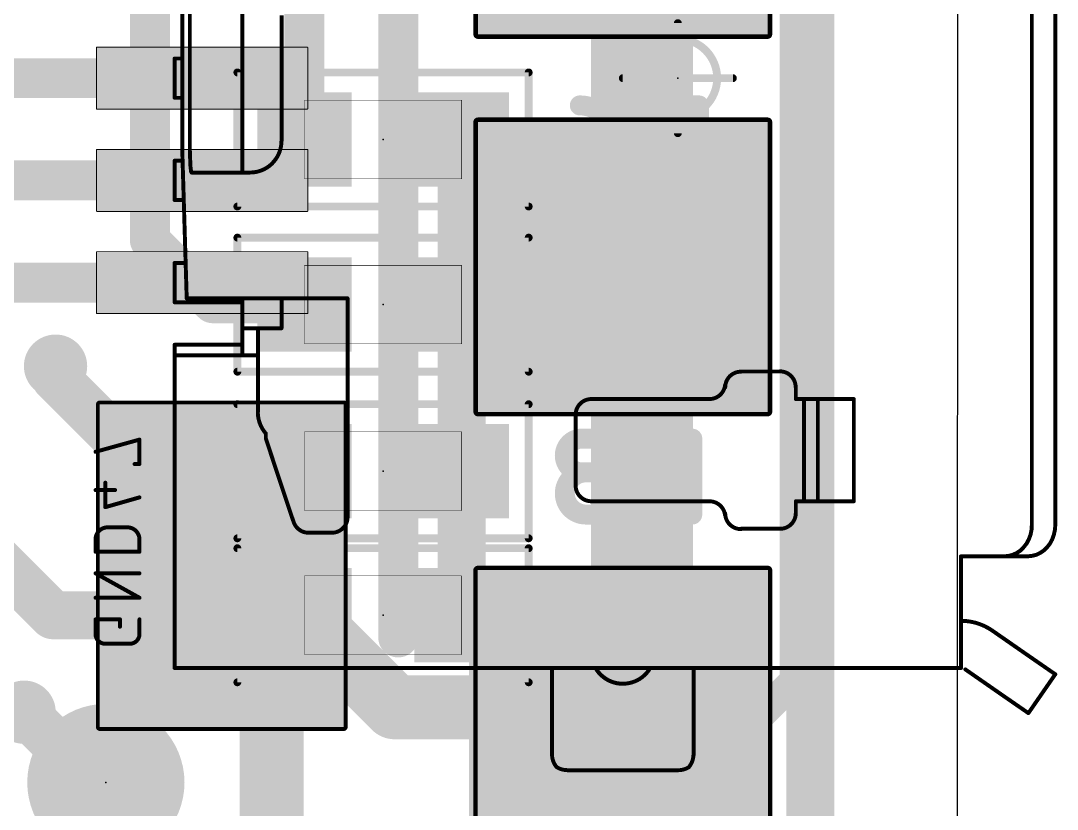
# Model space of a CAD drawing. Extents: x 23.6 to 57.9, y 14.1 to 54.9.
# Drawn here: x 51.28 to 57.87, y 26.38 to 31.4 of the extents above; entities that cross this region are included whole.
import ezdxf

# ---------------------------------------------------------------- set-up
doc = ezdxf.new("R2010")
doc.units = 0
for name, color, linetype in [('1', 12, 'CONTINUOUS'), ('15', 30, 'CONTINUOUS'), ('16', 132, 'CONTINUOUS'), ('18', 110, 'CONTINUOUS'), ('2', 41, 'CONTINUOUS'), ('20', 31, 'CONTINUOUS'), ('22', 253, 'CONTINUOUS'), ('23', 53, 'CONTINUOUS'), ('24', 53, 'CONTINUOUS'), ('26', 253, 'CONTINUOUS'), ('39', 12, 'CONTINUOUS'), ('40', 132, 'CONTINUOUS'), ('41', 12, 'CONTINUOUS'), ('51', 253, 'CONTINUOUS'), ('52', 253, 'CONTINUOUS')]:
    doc.layers.add(name, color=color, linetype=linetype)

# ---------------------------------------------------------------- blocks, each defined once
blk = doc.blocks.new('RECT')
blk.add_solid([(-0.5, -0.5), (0.5, -0.5), (-0.5, 0.5), (0.5, 0.5)])
blk = doc.blocks.new('PIE')
at = {"const_width": 0.5}
blk.add_lwpolyline([(0, -0.25, 1), (0, 0.25, 1), (0, -0.25)], format="xyb", dxfattribs=at)
blk = doc.blocks.new('RECT64000X216000R3')
at = {"const_width": 0.006}
blk.add_lwpolyline([(0.197, -0.669), (0.197, 0.669, 0.4142), (0.194, 0.672), (-0.194, 0.672, 0.4142), (-0.197, 0.669), (-0.197, -0.669, 0.4142), (-0.194, -0.672), (0.194, -0.672, 0.4142)], format="xyb", close=True, dxfattribs=at)
blk.add_solid([(-0.1955, -0.6705), (0.1955, -0.6705), (-0.1955, 0.6705), (0.1955, 0.6705)])
blk = doc.blocks.new('RECT304000X304000R3')
at = {"const_width": 0.0285}
blk.add_lwpolyline([(0.9358, -0.9215), (0.9358, 0.9215, 0.4142), (0.9215, 0.9358), (-0.9215, 0.9358, 0.4142), (-0.9358, 0.9215), (-0.9358, -0.9215, 0.4142), (-0.9215, -0.9358), (0.9215, -0.9358, 0.4142)], format="xyb", close=True, dxfattribs=at)
blk.add_solid([(-0.9286, -0.9286), (0.9286, -0.9286), (-0.9286, 0.9286), (0.9286, 0.9286)])
blk = doc.blocks.new('RECT288000X304000R3')
at = {"const_width": 0.027}
blk.add_lwpolyline([(0.8865, -0.923), (0.8865, 0.923, 0.4142), (0.873, 0.9365), (-0.873, 0.9365, 0.4142), (-0.8865, 0.923), (-0.8865, -0.923, 0.4142), (-0.873, -0.9365), (0.873, -0.9365, 0.4142)], format="xyb", close=True, dxfattribs=at)
blk.add_solid([(-0.8798, -0.9298), (0.8798, -0.9298), (-0.8798, 0.9298), (0.8798, 0.9298)])
blk = doc.blocks.new('RECT336000X256000R3')
at = {"const_width": 0.024}
blk.add_lwpolyline([(1.038, -0.776), (1.038, 0.776, 0.4142), (1.026, 0.788), (-1.026, 0.788, 0.4142), (-1.038, 0.776), (-1.038, -0.776, 0.4142), (-1.026, -0.788), (1.026, -0.788, 0.4142)], format="xyb", close=True, dxfattribs=at)
blk.add_solid([(-1.032, -0.782), (1.032, -0.782), (-1.032, 0.782), (1.032, 0.782)])
blk = doc.blocks.new('ROUNDV')
at = {"const_width": 0.5}
blk.add_lwpolyline([(0, -0.25, 1), (0, 0.25, 1), (0, -0.25)], format="xyb", dxfattribs=at)

msp = doc.modelspace()

# ---------------------------------------------------------------- linework, layer by layer
at = {"layer": '1'}
for points, const_width in [([(55.107, 32.231), (55.107, 29.831)], 0.4064), ([(50.9078, 31.031), (52.432, 31.031)], 0.254), ([(52.432, 30.381), (51.019, 30.381)], 0.254), ([(55.107, 29.831), (55.107, 27.031)], 0.4064), ([(52.432, 29.731), (49.899, 29.731)], 0.254), ([(52.756, 27.931), (52.557, 27.931)], 0.4064), ([(53.656, 27.031), (52.756, 27.931)], 0.3048), ([(53.656, 27.031), (52.874, 27.813)], 0.4064), ([(52.874, 25.34), (52.874, 27.813)], 0.4064), ([(55.107, 27.031), (53.656, 27.031)], 0.4064)]:
    msp.add_lwpolyline(points, dxfattribs=dict(at, const_width=const_width))
for points, const_width in [([(52.432, 30.9675, 1), (52.432, 31.0945)], 0.127), ([(52.432, 30.3175, 1), (52.432, 30.4445)], 0.127), ([(55.2086, 29.831, 1), (55.0054, 29.831)], 0.2032), ([(55.0054, 29.831, 1), (55.2086, 29.831)], 0.2032), ([(52.432, 29.6675, 1), (52.432, 29.7945)], 0.127), ([(52.557, 28.0326, 1), (52.557, 27.8294)], 0.2032), ([(52.8099, 27.9849, 1), (52.7021, 27.8771)], 0.1524), ([(52.756, 27.8294, 1), (52.756, 28.0326)], 0.2032), ([(52.9458, 27.8849, 1), (52.8022, 27.7412)], 0.2032), ([(52.9756, 27.813, 1), (52.7724, 27.813)], 0.2032), ([(53.656, 27.1326, 1), (53.656, 26.9294)], 0.2032), ([(55.107, 26.9294, 1), (55.107, 27.1326)], 0.2032), ([(53.5842, 26.9592, 1), (53.7279, 27.1028)], 0.2032), ([(53.6021, 26.9771, 1), (53.7099, 27.0849)], 0.1524), ([(55.0054, 27.031, 1), (55.2086, 27.031)], 0.2032)]:
    msp.add_lwpolyline(points, format="xyb", dxfattribs=dict(at, const_width=const_width))
at = {"layer": '15', "const_width": 0.3048}
msp.add_lwpolyline([(56.3, 26.1), (56.3, 40.8)], dxfattribs=at)
at = {"layer": '16'}
for points, const_width in [([(56.276, 43.324), (56.276, 25.3)], 0.254), ([(55.426, 37.1432), (55.426, 25.8748)], 0.254), ([(52.1, 30), (52.1, 31.8)], 0.254), ([(53.0823, 31.6823), (53.0823, 30.6412)], 0.254), ([(54.0823, 29.5911), (54.0823, 30.6412)], 0.3048), ([(52.5, 29.6), (52.1, 30)], 0.254), ([(53.0734, 29.6), (52.5, 29.6)], 0.254), ([(53.0823, 29.5911), (53.0734, 29.6)], 0.254), ([(54.0823, 28.5318), (54.0823, 29.5911)], 0.3048), ([(51.5, 29.2), (51.5, 29.1253)], 0.3048), ([(52.0934, 28.5318), (51.5, 29.1253)], 0.3048), ([(53.0823, 28.5318), (52.0934, 28.5318)], 0.3048), ([(54.0823, 27.6162), (54.0823, 28.5318)], 0.3048), ([(51.4838, 27.6162), (51, 28.1)], 0.3048), ([(53.0823, 27.6162), (51.4838, 27.6162)], 0.3048), ([(54.0823, 27.6162), (54.2823, 27.4162)], 0.3048), ([(54.2823, 27.4162), (54.2823, 25.6823)], 0.3048), ([(51.747, 26.553), (51.3, 27)], 0.3048), ([(51.82, 26.553), (51.747, 26.553)], 0.3048)]:
    msp.add_lwpolyline(points, dxfattribs=dict(at, const_width=const_width))
for points, const_width in [([(54.1585, 30.6412, 1), (54.0061, 30.6412)], 0.1524), ([(53.0188, 30.6412, 1), (53.1458, 30.6412)], 0.127), ([(52.1449, 30.0449, 1), (52.0551, 29.9551)], 0.127), ([(52.0365, 30, 1), (52.1635, 30)], 0.127), ([(52.5, 29.6635, 1), (52.5, 29.5365)], 0.127), ([(53.1183, 29.6449, 1), (53.0285, 29.5551)], 0.127), ([(53.0734, 29.5365, 1), (53.0734, 29.6635)], 0.127), ([(54.1585, 29.5911, 1), (54.0061, 29.5911)], 0.1524), ([(52.4551, 29.5551, 1), (52.5449, 29.6449)], 0.127), ([(53.0374, 29.5462, 1), (53.1272, 29.636)], 0.127), ([(54.0061, 29.5911, 1), (54.1585, 29.5911)], 0.1524), ([(51.5762, 29.2, 1), (51.4238, 29.2)], 0.1524), ([(51.5539, 29.1791, 1), (51.4461, 29.0714)], 0.1524), ([(51.4238, 29.1253, 1), (51.5762, 29.1253)], 0.1524), ([(52.0934, 28.608, 1), (52.0934, 28.4556)], 0.1524), ([(53.0823, 28.4556, 1), (53.0823, 28.608)], 0.1524), ([(54.1585, 28.5318, 1), (54.0061, 28.5318)], 0.1524), ([(52.0395, 28.478, 1), (52.1473, 28.5857)], 0.1524), ([(54.0061, 28.5318, 1), (54.1585, 28.5318)], 0.1524), ([(51.4838, 27.6924, 1), (51.4838, 27.54)], 0.1524), ([(53.0823, 27.54, 1), (53.0823, 27.6924)], 0.1524), ([(54.1362, 27.6701, 1), (54.0284, 27.5623)], 0.1524), ([(51.4299, 27.5623, 1), (51.5377, 27.6701)], 0.1524), ([(54.0061, 27.6162, 1), (54.1585, 27.6162)], 0.1524), ([(54.3585, 27.4162, 1), (54.2061, 27.4162)], 0.1524), ([(54.2284, 27.3623, 1), (54.3362, 27.4701)], 0.1524), ([(51.3539, 27.0539, 1), (51.2461, 26.9461)], 0.1524), ([(51.747, 26.6292, 1), (51.747, 26.4768)], 0.1524), ([(51.82, 26.4768, 1), (51.82, 26.6292)], 0.1524), ([(51.6931, 26.4991, 1), (51.8009, 26.6069)], 0.1524)]:
    msp.add_lwpolyline(points, format="xyb", dxfattribs=dict(at, const_width=const_width))
at = {"layer": '2', "const_width": 0.19}
for points in [[(56.2, 27.2), (56.2, 41)], [(53, 24), (56.2, 27.2)]]:
    msp.add_lwpolyline(points, dxfattribs=at)
at = {"layer": '2', "const_width": 0.095}
for points in [[(56.2336, 27.1664, 1), (56.1664, 27.2336)], [(56.1525, 27.2, 1), (56.2475, 27.2)]]:
    msp.add_lwpolyline(points, format="xyb", dxfattribs=at)
at = {"layer": '20'}
msp.add_line((57.2357, 16.2369), (57.237, 51.855), dxfattribs=at)
at = {"layer": '22', "const_width": 0.0254}
for points in [[(52.0337, 28.7331), (51.7543, 28.6555)], [(52.0337, 28.5779), (52.0337, 28.7331)], [(52.0027, 28.5779), (52.0337, 28.5779)], [(51.8785, 28.4122), (51.7543, 28.4122)], [(51.8164, 28.3036), (51.8164, 28.4588)], [(52.0337, 28.3657), (51.8164, 28.3036)], [(51.9561, 28.1753), (51.8319, 28.1753)], [(51.7543, 28.0977), (51.7543, 28.0201)], [(52.0337, 28.0201), (52.0337, 28.0977)], [(51.7543, 28.0201), (52.0337, 28.0201)], [(52.0337, 27.7275), (51.7543, 27.8827)], [(51.7543, 27.8827), (52.0337, 27.8827)], [(51.7543, 27.7275), (52.0337, 27.7275)], [(51.9095, 27.5901), (51.7543, 27.5901)], [(51.7543, 27.5901), (51.7543, 27.497)], [(51.9095, 27.5435), (51.9095, 27.5901)], [(52.0337, 27.497), (52.0337, 27.5901)], [(51.8164, 27.4349), (51.9716, 27.4349)]]:
    msp.add_lwpolyline(points, dxfattribs=at)
at = {"layer": '22'}
for points, const_width in [([(52.0401, 28.7331, 1), (52.0274, 28.7331)], 0.0127), ([(52.0354, 28.727, 1), (52.032, 28.7392)], 0.0127), ([(51.7526, 28.6616, 1), (51.756, 28.6494)], 0.0127), ([(52.0027, 28.5842, 1), (52.0027, 28.5715)], 0.0127), ([(52.0274, 28.5779, 1), (52.0401, 28.5779)], 0.0127), ([(52.0337, 28.5715, 1), (52.0337, 28.5842)], 0.0127), ([(51.7543, 28.4186, 1), (51.7543, 28.4059)], 0.0127), ([(51.8227, 28.4588, 1), (51.81, 28.4588)], 0.0127), ([(51.8785, 28.4059, 1), (51.8785, 28.4186)], 0.0127), ([(52.0354, 28.3596, 1), (52.032, 28.3718)], 0.0127), ([(51.8146, 28.3097, 1), (51.8181, 28.2975)], 0.0127), ([(51.81, 28.3036, 1), (51.8227, 28.3036)], 0.0127), ([(51.8319, 28.1753, 0.4142), (51.7543, 28.0977)], 0.0254), ([(51.8319, 28.1817, 1), (51.8319, 28.169)], 0.0127), ([(51.8319, 28.169, 1), (51.8319, 28.1817)], 0.0127), ([(51.9561, 28.1817, 1), (51.9561, 28.169)], 0.0127), ([(52.0337, 28.0977, 0.4142), (51.9561, 28.1753)], 0.0254), ([(51.9561, 28.169, 1), (51.9561, 28.1817)], 0.0127), ([(51.7479, 28.0977, 1), (51.7606, 28.0977)], 0.0127), ([(51.7606, 28.0977, 1), (51.748, 28.0977)], 0.0127), ([(52.0401, 28.0977, 1), (52.0274, 28.0977)], 0.0127), ([(52.0274, 28.0977, 1), (52.0401, 28.0977)], 0.0127), ([(51.7543, 28.0265, 1), (51.7543, 28.0138)], 0.0127), ([(51.748, 28.0201, 1), (51.7606, 28.0201)], 0.0127), ([(52.0274, 28.0201, 1), (52.0401, 28.0201)], 0.0127), ([(52.0337, 28.0138, 1), (52.0337, 28.0265)], 0.0127), ([(51.7574, 27.8883, 1), (51.7512, 27.8772)], 0.0127), ([(51.7543, 27.8891, 1), (51.7543, 27.8764)], 0.0127), ([(52.0337, 27.8764, 1), (52.0337, 27.8891)], 0.0127), ([(51.7543, 27.7338, 1), (51.7543, 27.7211)], 0.0127), ([(52.0306, 27.7219, 1), (52.0368, 27.733)], 0.0127), ([(52.0337, 27.7211, 1), (52.0337, 27.7338)], 0.0127), ([(51.7543, 27.5965, 1), (51.7543, 27.5838)], 0.0127), ([(51.7606, 27.5901, 1), (51.748, 27.5901)], 0.0127), ([(51.9159, 27.5901, 1), (51.9032, 27.5901)], 0.0127), ([(51.9095, 27.5838, 1), (51.9095, 27.5965)], 0.0127), ([(52.0401, 27.5901, 1), (52.0274, 27.5901)], 0.0127), ([(51.7543, 27.497, 0.4142), (51.8164, 27.4349)], 0.0254), ([(51.7606, 27.497, 1), (51.748, 27.497)], 0.0127), ([(51.748, 27.497, 1), (51.7606, 27.497)], 0.0127), ([(51.9032, 27.5435, 1), (51.9159, 27.5435)], 0.0127), ([(51.9716, 27.4349, 0.4142), (52.0337, 27.497)], 0.0254), ([(52.04, 27.497, 1), (52.0274, 27.497)], 0.0127), ([(52.0274, 27.497, 1), (52.0401, 27.497)], 0.0127), ([(51.8164, 27.4412, 1), (51.8164, 27.4285)], 0.0127), ([(51.8164, 27.4285, 1), (51.8164, 27.4412)], 0.0127), ([(51.9716, 27.4412, 1), (51.9716, 27.4285)], 0.0127), ([(51.9716, 27.4285, 1), (51.9716, 27.4412)], 0.0127)]:
    msp.add_lwpolyline(points, format="xyb", dxfattribs=dict(at, const_width=const_width))
at = {"layer": '23'}
for p in [(55.457, 31.031), (51.82, 26.553)]:
    msp.add_point(p, dxfattribs=at)
at = {"layer": '24'}
for p in [(53.5823, 30.6412), (53.5823, 29.5911), (53.5823, 28.5318), (53.5823, 27.6162)]:
    msp.add_point(p, dxfattribs=at)
at = {"layer": '26'}
for points, const_width in [([(55.0484, 30.6434, 0.4142), (54.8339, 30.8579)], 0.127), ([(54.8339, 30.8896, 1), (54.8339, 30.8261)], 0.0635), ([(55.4566, 30.8579, 1), (55.4566, 30.5898)], 0.127), ([(55.4566, 30.8896, 1), (55.4566, 30.8261)], 0.0635), ([(55.4566, 30.8261, 1), (55.4566, 30.8896)], 0.0635), ([(55.6224, 30.8579, 1), (55.5589, 30.8579)], 0.0635), ([(55.5907, 30.8261, 1), (55.5907, 30.8896)], 0.0635), ([(54.8875, 30.6434, 0.4142), (54.7803, 30.5361)], 0.127), ([(54.8875, 30.6751, 1), (54.8875, 30.6116)], 0.0635), ([(54.8875, 30.6116, 1), (54.8875, 30.6751)], 0.0635), ([(55.0801, 30.6434, 1), (55.0166, 30.6434)], 0.0635), ([(55.0166, 30.6434, 1), (55.0801, 30.6434)], 0.0635), ([(55.0484, 30.6116, 1), (55.0484, 30.6751)], 0.0635), ([(55.4582, 30.5756, 1), (55.4014, 30.604)], 0.0635), ([(55.4566, 30.6215, 1), (55.4566, 30.558)], 0.0635), ([(55.4566, 30.558, 1), (55.4566, 30.6215)], 0.0635), ([(55.5907, 30.558, 1), (55.5907, 30.6215)], 0.0635), ([(54.812, 30.5361, 1), (54.7485, 30.5361)], 0.0635), ([(54.812, 30.5093, 1), (54.7485, 30.5093)], 0.0635), ([(54.7485, 30.5361, 1), (54.812, 30.5361)], 0.0635), ([(54.7485, 30.5093, 1), (54.812, 30.5093)], 0.0635), ([(54.7803, 30.5093, 1), (55.0484, 30.5093)], 0.127), ([(55.0801, 30.5093, 1), (55.0166, 30.5093)], 0.0635), ([(55.0166, 30.5093, 1), (55.0801, 30.5093)], 0.0635), ([(55.2941, 30.3895, 1), (55.3509, 30.3611)], 0.0635), ([(55.5589, 30.3753, 1), (55.6224, 30.3753)], 0.0635), ([(54.9295, 29.8242, 1), (54.8898, 29.7746)], 0.0635), ([(54.9414, 29.7994, 1), (54.8779, 29.7994)], 0.0635), ([(55.2893, 29.8312, 1), (55.2893, 29.7677)], 0.0635), ([(55.5038, 29.6922, 0.4142), (55.3965, 29.7994)], 0.127), ([(55.3965, 29.8312, 1), (55.3965, 29.7677)], 0.0635), ([(55.3965, 29.7677, 1), (55.3965, 29.8312)], 0.0635), ([(55.0239, 29.6674, 1), (55.0635, 29.717)], 0.0635), ([(55.5355, 29.6922, 1), (55.472, 29.6922)], 0.0635), ([(55.472, 29.6922, 1), (55.5355, 29.6922)], 0.0635), ([(55.3965, 29.3168, 0.4142), (55.5038, 29.4241)], 0.127), ([(55.5355, 29.4241, 1), (55.472, 29.4241)], 0.0635), ([(55.472, 29.4241, 1), (55.5355, 29.4241)], 0.0635), ([(54.7756, 29.3486, 1), (54.7756, 29.2851)], 0.0635), ([(54.8779, 29.3168, 1), (54.9414, 29.3168)], 0.0635), ([(55.0437, 29.2851, 1), (55.0437, 29.3486)], 0.0635), ([(55.2893, 29.3486, 1), (55.2893, 29.2851)], 0.0635), ([(55.3965, 29.3486, 1), (55.3965, 29.2851)], 0.0635), ([(55.3965, 29.2851, 1), (55.3965, 29.3486)], 0.0635), ([(54.8455, 28.7392, 1), (54.8455, 28.5247)], 0.127), ([(54.8455, 28.7709, 1), (54.8455, 28.7074)], 0.0635), ([(54.8455, 28.7074, 1), (54.8455, 28.7709)], 0.0635), ([(55.0063, 28.7074, 1), (55.0063, 28.7709)], 0.0635), ([(55.4146, 28.7392, 1), (55.4146, 28.4711)], 0.127), ([(55.4146, 28.7709, 1), (55.4146, 28.7074)], 0.0635), ([(55.4146, 28.7074, 1), (55.4146, 28.7709)], 0.0635), ([(55.5804, 28.7392, 1), (55.5169, 28.7392)], 0.0635), ([(55.5486, 28.7074, 1), (55.5486, 28.7709)], 0.0635), ([(54.8723, 28.5247, 1), (54.8723, 28.2566)], 0.127), ([(54.8455, 28.5564, 1), (54.8455, 28.4929)], 0.0635), ([(54.8455, 28.4929, 1), (54.8455, 28.5564)], 0.0635), ([(54.8723, 28.4929, 1), (54.8723, 28.5564)], 0.0635), ([(54.9527, 28.4929, 1), (54.9527, 28.5564)], 0.0635), ([(55.4161, 28.4569, 1), (55.3593, 28.4853)], 0.0635), ([(55.4146, 28.5028, 1), (55.4146, 28.4393)], 0.0635), ([(55.4146, 28.4393, 1), (55.4146, 28.5028)], 0.0635), ([(55.5486, 28.4393, 1), (55.5486, 28.5028)], 0.0635), ([(54.8723, 28.2883, 1), (54.8723, 28.2248)], 0.0635), ([(54.8723, 28.2248, 1), (54.8723, 28.2883)], 0.0635), ([(55.0063, 28.2248, 1), (55.0063, 28.2883)], 0.0635), ([(55.2521, 28.2708, 1), (55.3089, 28.2424)], 0.0635), ([(55.5169, 28.2566, 1), (55.5804, 28.2566)], 0.0635), ([(54.7182, 27.7925, 1), (54.7182, 27.729)], 0.0635), ([(55.018, 27.7607, 1), (54.9545, 27.7607)], 0.0635), ([(54.9863, 27.729, 1), (54.9863, 27.7925)], 0.0635), ([(55.3945, 27.7607, 1), (55.3945, 27.4926)], 0.127), ([(55.3945, 27.7925, 1), (55.3945, 27.729)], 0.0635), ([(55.3945, 27.729, 1), (55.3945, 27.7925)], 0.0635), ([(55.5603, 27.7607, 1), (55.4968, 27.7607)], 0.0635), ([(55.5285, 27.729, 1), (55.5285, 27.7925)], 0.0635), ([(54.8254, 27.5462, 0.4142), (54.7182, 27.439)], 0.127), ([(54.8254, 27.578, 1), (54.8254, 27.5145)], 0.0635), ([(54.8254, 27.5145, 1), (54.8254, 27.578)], 0.0635), ([(54.9545, 27.5462, 1), (55.018, 27.5462)], 0.0635), ([(54.9863, 27.5145, 1), (54.9863, 27.578)], 0.0635), ([(55.3961, 27.4784, 1), (55.3393, 27.5068)], 0.0635), ([(55.3945, 27.5243, 1), (55.3945, 27.4608)], 0.0635), ([(55.3945, 27.4608, 1), (55.3945, 27.5243)], 0.0635), ([(55.5285, 27.4608, 1), (55.5285, 27.5243)], 0.0635), ([(54.7499, 27.439, 1), (54.6864, 27.439)], 0.0635), ([(54.6864, 27.439, 1), (54.7499, 27.439)], 0.0635), ([(54.7499, 27.3854, 1), (54.6864, 27.3854)], 0.0635), ([(54.7182, 27.3854, 0.4142), (54.8254, 27.2781)], 0.127), ([(54.6864, 27.3854, 1), (54.7499, 27.3854)], 0.0635), ([(54.8254, 27.3099, 1), (54.8254, 27.2464)], 0.0635), ([(54.8254, 27.2464, 1), (54.8254, 27.3099)], 0.0635), ([(54.9863, 27.2464, 1), (54.9863, 27.3099)], 0.0635), ([(55.232, 27.2923, 1), (55.2888, 27.2639)], 0.0635), ([(55.4968, 27.2781, 1), (55.5603, 27.2781)], 0.0635)]:
    msp.add_lwpolyline(points, format="xyb", dxfattribs=dict(at, const_width=const_width))
at = {"layer": '26', "const_width": 0.127}
for points in [[(55.5907, 30.8579), (55.4566, 30.8579)], [(55.5907, 30.3753), (55.5907, 30.8579)], [(55.0484, 30.6434), (54.8875, 30.6434)], [(55.0484, 30.5093), (55.0484, 30.6434)], [(55.3225, 30.3753), (55.4298, 30.5898)], [(55.4566, 30.5898), (55.5907, 30.5898)], [(54.7803, 30.5361), (54.7803, 30.5093)], [(55.0437, 29.6922), (54.9097, 29.7994)], [(54.9097, 29.7994), (54.9097, 29.3168)], [(55.3965, 29.7994), (55.2893, 29.7994)], [(55.5038, 29.4241), (55.5038, 29.6922)], [(55.0437, 29.3168), (54.7756, 29.3168)], [(55.2893, 29.3168), (55.3965, 29.3168)], [(55.0063, 28.7392), (54.8455, 28.7392)], [(55.5486, 28.7392), (55.4146, 28.7392)], [(55.5486, 28.2566), (55.5486, 28.7392)], [(54.8455, 28.5247), (54.9527, 28.5247)], [(55.2805, 28.2566), (55.3877, 28.4711)], [(55.4146, 28.4711), (55.5486, 28.4711)], [(55.0063, 28.2566), (54.8723, 28.2566)], [(54.9863, 27.7607), (54.7182, 27.7607)], [(54.9863, 27.5462), (54.9863, 27.7607)], [(55.5285, 27.7607), (55.3945, 27.7607)], [(55.5285, 27.2781), (55.5285, 27.7607)], [(54.8254, 27.5462), (54.9863, 27.5462)], [(55.2604, 27.2781), (55.3677, 27.4926)], [(55.3945, 27.4926), (55.5285, 27.4926)], [(54.7182, 27.3854), (54.7182, 27.439)], [(54.9863, 27.2781), (54.8254, 27.2781)]]:
    msp.add_lwpolyline(points, dxfattribs=at)
at = {"layer": '39', "const_width": 0.05}
for points in [[(55.457, 31.381), (55.457, 30.681)], [(55.107, 31.031), (55.807, 31.031)]]:
    msp.add_lwpolyline(points, dxfattribs=at)
at = {"layer": '39'}
for points, const_width in [([(55.4695, 31.381, 1), (55.4445, 31.381)], 0.025), ([(55.457, 30.781, 1), (55.457, 31.281, 1), (55.457, 30.781)], 0.05), ([(55.107, 31.0435, 1), (55.107, 31.0185)], 0.025), ([(55.807, 31.0185, 1), (55.807, 31.0435)], 0.025), ([(55.4445, 30.681, 1), (55.4695, 30.681)], 0.025)]:
    msp.add_lwpolyline(points, format="xyb", dxfattribs=dict(at, const_width=const_width))
at = {"layer": '40', "const_width": 0.05}
for points in [[(52.6561, 30.215), (52.6561, 31.0674)], [(52.6561, 31.0674), (54.5085, 31.0674)], [(54.5085, 31.0674), (54.5085, 30.215)], [(54.5085, 30.215), (52.6561, 30.215)], [(52.6561, 30.0173), (54.5085, 30.0173)], [(52.6561, 29.1649), (52.6561, 30.0173)], [(54.5085, 30.0173), (54.5085, 29.1649)], [(54.5085, 29.1649), (52.6561, 29.1649)], [(52.6561, 28.958), (54.5085, 28.958)], [(52.6561, 28.1056), (52.6561, 28.958)], [(54.5085, 28.958), (54.5085, 28.1056)], [(54.5085, 28.1056), (52.6561, 28.1056)], [(52.6561, 28.0424), (54.5085, 28.0424)], [(52.6561, 27.19), (52.6561, 28.0424)], [(54.5085, 28.0424), (54.5085, 27.19)], [(54.5085, 27.19), (52.6561, 27.19)]]:
    msp.add_lwpolyline(points, dxfattribs=at)
at = {"layer": '40', "const_width": 0.025}
for points in [[(52.6686, 31.0674, 1), (52.6436, 31.0674)], [(52.6561, 31.0799, 1), (52.6561, 31.0549)], [(54.521, 31.0674, 1), (54.496, 31.0674)], [(54.5085, 31.0549, 1), (54.5085, 31.0799)], [(52.6561, 30.2275, 1), (52.6561, 30.2025)], [(52.6436, 30.215, 1), (52.6686, 30.215)], [(54.496, 30.215, 1), (54.521, 30.215)], [(54.5085, 30.2025, 1), (54.5085, 30.2275)], [(52.6561, 30.0298, 1), (52.6561, 30.0048)], [(52.6686, 30.0173, 1), (52.6436, 30.0173)], [(54.521, 30.0173, 1), (54.496, 30.0173)], [(54.5085, 30.0048, 1), (54.5085, 30.0298)], [(52.6561, 29.1774, 1), (52.6561, 29.1524)], [(52.6436, 29.1649, 1), (52.6686, 29.1649)], [(54.496, 29.1649, 1), (54.521, 29.1649)], [(54.5085, 29.1524, 1), (54.5085, 29.1774)], [(52.6561, 28.9705, 1), (52.6561, 28.9455)], [(52.6686, 28.958, 1), (52.6436, 28.958)], [(54.521, 28.958, 1), (54.496, 28.958)], [(54.5085, 28.9455, 1), (54.5085, 28.9705)], [(52.6561, 28.1181, 1), (52.6561, 28.0931)], [(52.6436, 28.1056, 1), (52.6686, 28.1056)], [(54.496, 28.1056, 1), (54.521, 28.1056)], [(54.5085, 28.0931, 1), (54.5085, 28.1181)], [(52.6561, 28.0549, 1), (52.6561, 28.0299)], [(52.6686, 28.0424, 1), (52.6436, 28.0424)], [(54.521, 28.0424, 1), (54.496, 28.0424)], [(54.5085, 28.0299, 1), (54.5085, 28.0549)], [(52.6561, 27.2025, 1), (52.6561, 27.1775)], [(52.6436, 27.19, 1), (52.6686, 27.19)], [(54.496, 27.19, 1), (54.521, 27.19)], [(54.5085, 27.1775, 1), (54.5085, 27.2025)]]:
    msp.add_lwpolyline(points, format="xyb", dxfattribs=at)
at = {"layer": '41', "const_width": 0.254}
msp.add_lwpolyline([(53.679, 27.475), (53.679, 34.587)], dxfattribs=at)
at = {"layer": '41', "const_width": 0.127}
msp.add_lwpolyline([(53.6155, 27.475, 1), (53.7425, 27.475)], format="xyb", dxfattribs=at)
at = {"layer": '51', "const_width": 0.025}
for points in [[(57.708, 33.871), (57.708, 28.191)], [(57.857, 28.191), (57.857, 33.871)], [(52.687, 30.431), (52.687, 31.631)], [(52.307, 31.531), (52.307, 30.531)], [(52.354, 30.569), (52.354, 31.493)], [(52.937, 31.431), (52.937, 30.631)], [(52.307, 31.156), (52.257, 31.156)], [(52.257, 30.906), (52.257, 31.156)], [(52.257, 30.906), (52.307, 30.906)], [(52.307, 30.506), (52.257, 30.506)], [(52.257, 30.256), (52.257, 30.506)], [(52.307, 30.531), (52.334, 29.631)], [(52.355, 30.54), (52.354, 30.569)], [(52.356, 30.513), (52.355, 30.54)], [(52.357, 30.49), (52.356, 30.513)], [(52.358, 30.469), (52.357, 30.49)], [(52.36, 30.453), (52.358, 30.469)], [(52.361, 30.441), (52.36, 30.453)], [(52.363, 30.434), (52.361, 30.441)], [(52.365, 30.431), (52.363, 30.434)], [(52.687, 30.431), (52.365, 30.431)], [(52.737, 30.431), (52.687, 30.431)], [(52.257, 30.256), (52.315, 30.256)], [(52.327, 29.856), (52.257, 29.856)], [(52.257, 29.606), (52.257, 29.856)], [(52.687, 29.606), (52.257, 29.606)], [(52.334, 29.631), (52.687, 29.631)], [(52.687, 29.441), (52.687, 29.631)], [(53.357, 29.631), (52.687, 29.631)], [(52.937, 29.631), (52.937, 29.441)], [(53.357, 28.241), (53.357, 29.631)], [(52.687, 29.441), (52.787, 29.441)], [(52.687, 29.268), (52.687, 29.441)], [(52.787, 29.441), (52.787, 29.268)], [(52.937, 29.441), (52.787, 29.441)], [(52.257, 29.336), (52.687, 29.336)], [(52.257, 29.268), (52.257, 29.336)], [(52.257, 29.268), (52.257, 27.281)], [(52.687, 29.268), (52.257, 29.268)], [(52.687, 29.268), (52.787, 29.268)], [(52.787, 29.268), (52.787, 28.919)], [(55.857, 29.166), (56.107, 29.166)], [(56.207, 29.066), (56.207, 28.991)], [(54.907, 28.991), (55.658, 28.991)], [(56.207, 28.991), (56.259, 28.991)], [(56.259, 28.991), (56.259, 28.341)], [(56.259, 28.991), (56.347, 28.991)], [(56.347, 28.991), (56.576, 28.991)], [(56.347, 28.991), (56.347, 28.341)], [(56.576, 28.991), (56.576, 28.341)], [(54.807, 28.441), (54.807, 28.891)], [(52.837, 28.773), (52.837, 28.741)], [(52.837, 28.741), (52.906, 28.531)], [(52.906, 28.531), (52.991, 28.276)], [(55.658, 28.341), (54.907, 28.341)], [(56.259, 28.341), (56.207, 28.341)], [(56.207, 28.341), (56.207, 28.266)], [(56.347, 28.341), (56.259, 28.341)], [(56.576, 28.341), (56.347, 28.341)], [(52.991, 28.276), (53.014, 28.209)], [(53.109, 28.141), (53.257, 28.141)], [(56.107, 28.166), (55.857, 28.166)], [(57.706, 28.16), (57.7, 28.129)], [(57.708, 28.191), (57.706, 28.16)], [(57.848, 28.129), (57.855, 28.16)], [(57.855, 28.16), (57.857, 28.191)], [(57.675, 28.073), (57.657, 28.05)], [(57.689, 28.1), (57.675, 28.073)], [(57.7, 28.129), (57.689, 28.1)], [(57.806, 28.05), (57.824, 28.073)], [(57.824, 28.073), (57.838, 28.1)], [(57.838, 28.1), (57.848, 28.129)], [(57.588, 28.001), (57.562, 27.994)], [(57.613, 28.013), (57.588, 28.001)], [(57.637, 28.029), (57.613, 28.013)], [(57.657, 28.05), (57.637, 28.029)], [(57.71, 27.994), (57.737, 28.001)], [(57.737, 28.001), (57.762, 28.013)], [(57.762, 28.013), (57.785, 28.029)], [(57.785, 28.029), (57.806, 28.05)], [(57.257, 27.5811), (57.257, 27.991)], [(57.257, 27.991), (57.534, 27.991)], [(57.562, 27.994), (57.534, 27.991)], [(57.534, 27.991), (57.683, 27.991)], [(57.683, 27.991), (57.71, 27.994)], [(57.257, 27.281), (57.257, 27.5811)], [(57.692, 27.355), (57.456, 27.519)], [(57.857, 27.241), (57.692, 27.355)], [(52.257, 27.281), (54.657, 27.281)], [(54.657, 27.281), (54.933, 27.281)], [(54.657, 26.727), (54.657, 27.281)], [(54.933, 27.281), (54.934, 27.281)], [(54.934, 27.281), (55.557, 27.281)], [(55.557, 27.281), (57.257, 27.281)], [(55.557, 27.281), (55.557, 26.727)], [(57.285, 27.272), (57.521, 27.108)], [(57.686, 26.994), (57.857, 27.241)], [(57.521, 27.108), (57.686, 26.994)], [(55.457, 26.631), (54.757, 26.631)]]:
    msp.add_lwpolyline(points, dxfattribs=at)
at = {"layer": '51'}
for points, const_width in [([(52.257, 31.1623, 1), (52.257, 31.1498)], 0.0125), ([(52.2633, 31.156, 1), (52.2508, 31.156)], 0.0125), ([(52.307, 31.1498, 1), (52.307, 31.1623)], 0.0125), ([(52.257, 30.9123, 1), (52.257, 30.8998)], 0.0125), ([(52.2508, 30.906, 1), (52.2633, 30.906)], 0.0125), ([(52.307, 30.8998, 1), (52.307, 30.9123)], 0.0125), ([(52.877, 30.489, 0.2008), (52.9364, 30.631)], 0.025), ([(52.9427, 30.631, 1), (52.9302, 30.631)], 0.0125), ([(52.9308, 30.631, 1), (52.9433, 30.631)], 0.0125), ([(52.257, 30.5123, 1), (52.257, 30.4997)], 0.0125), ([(52.2633, 30.506, 1), (52.2508, 30.506)], 0.0125), ([(52.3132, 30.5312, 1), (52.3008, 30.5308)], 0.0125), ([(52.3008, 30.531, 1), (52.3133, 30.531)], 0.0125), ([(52.307, 30.4997, 1), (52.307, 30.5123)], 0.0125), ([(52.3602, 30.5692, 1), (52.3478, 30.5688)], 0.0125), ([(52.3477, 30.569, 1), (52.3603, 30.569)], 0.0125), ([(52.3612, 30.5402, 1), (52.3488, 30.5398)], 0.0125), ([(52.3488, 30.5398, 1), (52.3612, 30.5402)], 0.0125), ([(52.3622, 30.5133, 1), (52.3498, 30.5127)], 0.0125), ([(52.3498, 30.5128, 1), (52.3622, 30.5132)], 0.0125), ([(52.3632, 30.4903, 1), (52.3508, 30.4897)], 0.0125), ([(52.3508, 30.4897, 1), (52.3632, 30.4903)], 0.0125), ([(52.3642, 30.4698, 1), (52.3518, 30.4682)], 0.0125), ([(52.3518, 30.4687, 1), (52.3642, 30.4693)], 0.0125), ([(52.3662, 30.4535, 1), (52.3538, 30.4525)], 0.0125), ([(52.3538, 30.4522, 1), (52.3662, 30.4538)], 0.0125), ([(52.367, 30.4427, 1), (52.355, 30.4393)], 0.0125), ([(52.737, 30.431, 0.1971), (52.8774, 30.4886)], 0.025), ([(52.8726, 30.4935, 1), (52.8814, 30.4845)], 0.0125), ([(52.8818, 30.4841, 1), (52.873, 30.493)], 0.0125), ([(52.3548, 30.4405, 1), (52.3672, 30.4415)], 0.0125), ([(52.3682, 30.4375, 1), (52.3578, 30.4305)], 0.0125), ([(52.357, 30.4323, 1), (52.369, 30.4357)], 0.0125), ([(52.365, 30.4373, 1), (52.365, 30.4247)], 0.0125), ([(52.3598, 30.4275, 1), (52.3702, 30.4345)], 0.0125), ([(52.687, 30.4373, 1), (52.687, 30.4247)], 0.0125), ([(52.6808, 30.431, 1), (52.6933, 30.431)], 0.0125), ([(52.687, 30.4247, 1), (52.687, 30.4373)], 0.0125), ([(52.737, 30.4372, 1), (52.737, 30.4248)], 0.0125), ([(52.737, 30.4247, 1), (52.737, 30.4373)], 0.0125), ([(52.257, 30.2623, 1), (52.257, 30.2497)], 0.0125), ([(52.2508, 30.256, 1), (52.2633, 30.256)], 0.0125), ([(52.315, 30.2497, 1), (52.315, 30.2623)], 0.0125), ([(52.257, 29.8623, 1), (52.257, 29.8498)], 0.0125), ([(52.2633, 29.856, 1), (52.2508, 29.856)], 0.0125), ([(52.327, 29.8498, 1), (52.327, 29.8623)], 0.0125), ([(52.257, 29.6123, 1), (52.257, 29.5998)], 0.0125), ([(52.2508, 29.606, 1), (52.2633, 29.606)], 0.0125), ([(52.334, 29.6373, 1), (52.334, 29.6247)], 0.0125), ([(52.3278, 29.6308, 1), (52.3402, 29.6312)], 0.0125), ([(52.687, 29.6373, 1), (52.687, 29.6247)], 0.0125), ([(52.6933, 29.631, 1), (52.6808, 29.631)], 0.0125), ([(52.687, 29.6247, 1), (52.687, 29.6373)], 0.0125), ([(52.687, 29.5998, 1), (52.687, 29.6123)], 0.0125), ([(52.9433, 29.631, 1), (52.9308, 29.631)], 0.0125), ([(53.3633, 29.631, 1), (53.3507, 29.631)], 0.0125), ([(53.357, 29.6247, 1), (53.357, 29.6373)], 0.0125), ([(52.687, 29.4473, 1), (52.687, 29.4348)], 0.0125), ([(52.6933, 29.441, 1), (52.6808, 29.441)], 0.0125), ([(52.6808, 29.441, 1), (52.6933, 29.441)], 0.0125), ([(52.7933, 29.441, 1), (52.7807, 29.441)], 0.0125), ([(52.787, 29.4473, 1), (52.787, 29.4348)], 0.0125), ([(52.787, 29.4348, 1), (52.787, 29.4473)], 0.0125), ([(52.9308, 29.441, 1), (52.9433, 29.441)], 0.0125), ([(52.937, 29.4348, 1), (52.937, 29.4473)], 0.0125), ([(52.257, 29.3423, 1), (52.257, 29.3298)], 0.0125), ([(52.2633, 29.336, 1), (52.2508, 29.336)], 0.0125), ([(52.687, 29.3298, 1), (52.687, 29.3423)], 0.0125), ([(52.257, 29.2743, 1), (52.257, 29.2617)], 0.0125), ([(52.2633, 29.268, 1), (52.2508, 29.268)], 0.0125), ([(52.2508, 29.268, 1), (52.2633, 29.268)], 0.0125), ([(52.687, 29.2743, 1), (52.687, 29.2617)], 0.0125), ([(52.6808, 29.268, 1), (52.6933, 29.268)], 0.0125), ([(52.687, 29.2617, 1), (52.687, 29.2743)], 0.0125), ([(52.7933, 29.268, 1), (52.7807, 29.268)], 0.0125), ([(52.7807, 29.268, 1), (52.7933, 29.268)], 0.0125), ([(52.787, 29.2617, 1), (52.787, 29.2743)], 0.0125), ([(55.858, 29.165, 0.4142), (55.758, 29.065)], 0.025), ([(55.857, 29.1723, 1), (55.857, 29.1597)], 0.0125), ([(55.858, 29.1588, 1), (55.858, 29.1713)], 0.0125), ([(56.106, 29.1733, 1), (56.106, 29.1608)], 0.0125), ([(56.206, 29.067, 0.4142), (56.106, 29.167)], 0.025), ([(56.107, 29.1597, 1), (56.107, 29.1723)], 0.0125), ([(55.658, 28.991, 0.3793), (55.7573, 29.079)], 0.025), ([(55.7635, 29.0782, 1), (55.7511, 29.0797)], 0.0125), ([(55.7518, 29.065, 1), (55.7643, 29.065)], 0.0125), ([(56.1998, 29.067, 1), (56.2123, 29.067)], 0.0125), ([(56.2133, 29.066, 1), (56.2007, 29.066)], 0.0125), ([(54.907, 28.991, 0.4142), (54.807, 28.891)], 0.025), ([(54.907, 28.9973, 1), (54.907, 28.9847)], 0.0125), ([(54.907, 28.9847, 1), (54.907, 28.9973)], 0.0125), ([(55.658, 28.9972, 1), (55.658, 28.9848)], 0.0125), ([(55.658, 28.9847, 1), (55.658, 28.9973)], 0.0125), ([(56.207, 28.9973, 1), (56.207, 28.9847)], 0.0125), ([(56.2653, 28.991, 1), (56.2527, 28.991)], 0.0125), ([(56.259, 28.9973, 1), (56.259, 28.9847)], 0.0125), ([(56.259, 28.9847, 1), (56.259, 28.9973)], 0.0125), ([(56.347, 28.9973, 1), (56.347, 28.9847)], 0.0125), ([(56.3533, 28.991, 1), (56.3407, 28.991)], 0.0125), ([(56.347, 28.9847, 1), (56.347, 28.9973)], 0.0125), ([(56.5823, 28.991, 1), (56.5697, 28.991)], 0.0125), ([(56.576, 28.9847, 1), (56.576, 28.9973)], 0.0125), ([(56.2007, 28.991, 1), (56.2133, 28.991)], 0.0125), ([(52.786, 28.909, 0.1789), (52.8365, 28.7724)], 0.025), ([(52.7922, 28.909, 1), (52.7798, 28.909)], 0.0125), ([(52.787, 28.919, 0.012), (52.7868, 28.909)], 0.025), ([(52.7805, 28.909, 1), (52.793, 28.909)], 0.0125), ([(52.7932, 28.9187, 1), (52.7808, 28.9193)], 0.0125), ([(52.7807, 28.919, 1), (52.7933, 28.919)], 0.0125), ([(54.8133, 28.891, 1), (54.8008, 28.891)], 0.0125), ([(54.8008, 28.891, 1), (54.8133, 28.891)], 0.0125), ([(52.8429, 28.743, 1), (52.8311, 28.739)], 0.0125), ([(52.8433, 28.773, 1), (52.8308, 28.773)], 0.0125), ([(52.8308, 28.741, 1), (52.8433, 28.741)], 0.0125), ([(52.8317, 28.7684, 1), (52.8412, 28.7765)], 0.0125), ([(52.9119, 28.533, 1), (52.9001, 28.529)], 0.0125), ([(52.9001, 28.529, 1), (52.9119, 28.533)], 0.0125), ([(54.807, 28.441, 0.4142), (54.907, 28.341)], 0.025), ([(54.8133, 28.441, 1), (54.8008, 28.441)], 0.0125), ([(54.8008, 28.441, 1), (54.8133, 28.441)], 0.0125), ([(54.907, 28.3473, 1), (54.907, 28.3347)], 0.0125), ([(54.907, 28.3347, 1), (54.907, 28.3473)], 0.0125), ([(55.658, 28.3471, 1), (55.658, 28.3346)], 0.0125), ([(55.757, 28.254, 0.3765), (55.658, 28.3408)], 0.025), ([(55.658, 28.3347, 1), (55.658, 28.3473)], 0.0125), ([(56.207, 28.3473, 1), (56.207, 28.3347)], 0.0125), ([(56.2133, 28.341, 1), (56.2007, 28.341)], 0.0125), ([(56.2527, 28.341, 1), (56.2653, 28.341)], 0.0125), ([(56.259, 28.3473, 1), (56.259, 28.3347)], 0.0125), ([(56.259, 28.3347, 1), (56.259, 28.3473)], 0.0125), ([(56.347, 28.3473, 1), (56.347, 28.3347)], 0.0125), ([(56.3407, 28.341, 1), (56.3533, 28.341)], 0.0125), ([(56.347, 28.3347, 1), (56.347, 28.3473)], 0.0125), ([(56.5697, 28.341, 1), (56.5823, 28.341)], 0.0125), ([(56.576, 28.3347, 1), (56.576, 28.3473)], 0.0125), ([(52.9969, 28.278, 1), (52.9851, 28.274)], 0.0125), ([(52.9851, 28.274, 1), (52.9969, 28.278)], 0.0125), ([(55.758, 28.264, 0.4142), (55.858, 28.164)], 0.025), ([(55.7643, 28.264, 1), (55.7518, 28.264)], 0.0125), ([(56.107, 28.166, 0.4142), (56.207, 28.266)], 0.025), ([(56.2133, 28.266, 1), (56.2007, 28.266)], 0.0125), ([(53.014, 28.209, 0.322), (53.109, 28.1408)], 0.025), ([(53.0199, 28.211, 1), (53.0081, 28.207)], 0.0125), ([(53.0081, 28.207, 1), (53.0199, 28.211)], 0.0125), ([(53.257, 28.141, 0.4142), (53.357, 28.241)], 0.025), ([(53.3633, 28.241, 1), (53.3507, 28.241)], 0.0125), ([(53.3507, 28.241, 1), (53.3633, 28.241)], 0.0125), ([(55.7508, 28.2532, 1), (55.7632, 28.2548)], 0.0125), ([(56.2007, 28.266, 1), (56.2133, 28.266)], 0.0125), ([(53.109, 28.1473, 1), (53.109, 28.1348)], 0.0125), ([(53.109, 28.1345, 1), (53.109, 28.147)], 0.0125), ([(53.257, 28.1473, 1), (53.257, 28.1348)], 0.0125), ([(53.257, 28.1348, 1), (53.257, 28.1473)], 0.0125), ([(55.857, 28.1723, 1), (55.857, 28.1597)], 0.0125), ([(55.858, 28.1578, 1), (55.858, 28.1703)], 0.0125), ([(56.107, 28.1723, 1), (56.107, 28.1597)], 0.0125), ([(56.107, 28.1597, 1), (56.107, 28.1723)], 0.0125), ([(57.6998, 28.1604, 1), (57.7122, 28.1596)], 0.0125), ([(57.7121, 28.1588, 1), (57.6999, 28.1612)], 0.0125), ([(57.7142, 28.1906, 1), (57.7018, 28.1914)], 0.0125), ([(57.7018, 28.191, 1), (57.7143, 28.191)], 0.0125), ([(57.8488, 28.1604, 1), (57.8612, 28.1596)], 0.0125), ([(57.8611, 28.1586, 1), (57.8489, 28.1614)], 0.0125), ([(57.8632, 28.1906, 1), (57.8508, 28.1914)], 0.0125), ([(57.8507, 28.191, 1), (57.8633, 28.191)], 0.0125), ([(57.6695, 28.0759, 1), (57.6805, 28.0701)], 0.0125), ([(57.6799, 28.0691, 1), (57.6701, 28.0769)], 0.0125), ([(57.6832, 28.1022, 1), (57.6948, 28.0978)], 0.0125), ([(57.6945, 28.0971, 1), (57.6835, 28.1029)], 0.0125), ([(57.6939, 28.1302, 1), (57.7061, 28.1278)], 0.0125), ([(57.7058, 28.1268, 1), (57.6942, 28.1312)], 0.0125), ([(57.8185, 28.0759, 1), (57.8295, 28.0701)], 0.0125), ([(57.8289, 28.0691, 1), (57.8191, 28.0769)], 0.0125), ([(57.8321, 28.102, 1), (57.8439, 28.098)], 0.0125), ([(57.8435, 28.0971, 1), (57.8325, 28.1029)], 0.0125), ([(57.8419, 28.1304, 1), (57.8541, 28.1276)], 0.0125), ([(57.8539, 28.127, 1), (57.8421, 28.131)], 0.0125), ([(57.5853, 28.0066, 1), (57.5907, 27.9954)], 0.0125), ([(57.5896, 27.995, 1), (57.5864, 28.007)], 0.0125), ([(57.6095, 28.0182, 1), (57.6165, 28.0078)], 0.0125), ([(57.6157, 28.0074, 1), (57.6103, 28.0186)], 0.0125), ([(57.6325, 28.0333, 1), (57.6415, 28.0247)], 0.0125), ([(57.6405, 28.0238, 1), (57.6335, 28.0342)], 0.0125), ([(57.6521, 28.0539, 1), (57.6619, 28.0461)], 0.0125), ([(57.6615, 28.0457, 1), (57.6525, 28.0543)], 0.0125), ([(57.7343, 28.0066, 1), (57.7397, 27.9954)], 0.0125), ([(57.7386, 27.995, 1), (57.7354, 28.007)], 0.0125), ([(57.7584, 28.0181, 1), (57.7656, 28.0079)], 0.0125), ([(57.7647, 28.0074, 1), (57.7593, 28.0186)], 0.0125), ([(57.7806, 28.0334, 1), (57.7894, 28.0246)], 0.0125), ([(57.7886, 28.0239, 1), (57.7814, 28.0341)], 0.0125), ([(57.8011, 28.0539, 1), (57.8109, 28.0461)], 0.0125), ([(57.8104, 28.0456, 1), (57.8016, 28.0544)], 0.0125), ([(57.257, 27.9973, 1), (57.257, 27.9847)], 0.0125), ([(57.2633, 27.991, 1), (57.2508, 27.991)], 0.0125), ([(57.534, 27.9973, 1), (57.534, 27.9847)], 0.0125), ([(57.5333, 27.9972, 1), (57.5347, 27.9848)], 0.0125), ([(57.534, 27.9847, 1), (57.534, 27.9973)], 0.0125), ([(57.5604, 28, 1), (57.5636, 27.988)], 0.0125), ([(57.5627, 27.9878, 1), (57.5613, 28.0002)], 0.0125), ([(57.6823, 27.9972, 1), (57.6837, 27.9848)], 0.0125), ([(57.683, 27.9847, 1), (57.683, 27.9973)], 0.0125), ([(57.7084, 28, 1), (57.7116, 27.988)], 0.0125), ([(57.7107, 27.9878, 1), (57.7093, 28.0002)], 0.0125), ([(57.2633, 27.5811, 1), (57.2508, 27.5811)], 0.0125), ([(57.456, 27.519, 0.1523), (57.257, 27.5811)], 0.025), ([(57.257, 27.5873, 1), (57.257, 27.5748)], 0.0125), ([(57.2508, 27.5811, 1), (57.2633, 27.5811)], 0.0125), ([(57.4596, 27.5241, 1), (57.4524, 27.5139)], 0.0125), ([(57.4524, 27.5139, 1), (57.4596, 27.5241)], 0.0125), ([(57.6956, 27.3601, 1), (57.6884, 27.3499)], 0.0125), ([(57.6884, 27.3499, 1), (57.6956, 27.3601)], 0.0125), ([(52.257, 27.2873, 1), (52.257, 27.2748)], 0.0125), ([(52.2508, 27.281, 1), (52.2633, 27.281)], 0.0125), ([(54.657, 27.2873, 1), (54.657, 27.2748)], 0.0125), ([(54.6633, 27.281, 1), (54.6508, 27.281)], 0.0125), ([(54.657, 27.2748, 1), (54.657, 27.2873)], 0.0125), ([(54.933, 27.2873, 1), (54.933, 27.2748)], 0.0125), ([(54.933, 27.281, 0.2685), (55.107, 27.1803)], 0.025), ([(54.9384, 27.2841, 1), (54.9276, 27.2779)], 0.0125), ([(54.934, 27.2873, 1), (54.934, 27.2748)], 0.0125), ([(54.934, 27.281, 0.2678), (55.107, 27.1812)], 0.025), ([(54.9394, 27.2841, 1), (54.9286, 27.2779)], 0.0125), ([(54.933, 27.2748, 1), (54.933, 27.2873)], 0.0125), ([(54.934, 27.2748, 1), (54.934, 27.2873)], 0.0125), ([(55.107, 27.181, 0.2692), (55.2812, 27.2809)], 0.025), ([(55.2866, 27.2778, 1), (55.2757, 27.284)], 0.0125), ([(55.557, 27.2873, 1), (55.557, 27.2748)], 0.0125), ([(55.5633, 27.281, 1), (55.5508, 27.281)], 0.0125), ([(55.557, 27.2748, 1), (55.557, 27.2873)], 0.0125), ([(57.2508, 27.281, 1), (57.2633, 27.281)], 0.0125), ([(57.257, 27.2748, 1), (57.257, 27.2873)], 0.0125), ([(57.2886, 27.2771, 1), (57.2814, 27.2669)], 0.0125), ([(57.8621, 27.2374, 1), (57.8519, 27.2446)], 0.0125), ([(57.8534, 27.2359, 1), (57.8606, 27.2461)], 0.0125), ([(55.107, 27.1872, 1), (55.107, 27.1748)], 0.0125), ([(55.107, 27.1749, 1), (55.107, 27.1874)], 0.0125), ([(55.107, 27.1741, 1), (55.107, 27.1866)], 0.0125), ([(57.5246, 27.1131, 1), (57.5174, 27.1029)], 0.0125), ([(57.5174, 27.1029, 1), (57.5246, 27.1131)], 0.0125), ([(57.6809, 26.9976, 1), (57.6911, 26.9904)], 0.0125), ([(57.6824, 26.9889, 1), (57.6896, 26.9991)], 0.0125), ([(54.657, 26.727, 0.1685), (54.6861, 26.6511)], 0.025), ([(54.6632, 26.7272, 1), (54.6508, 26.7268)], 0.0125), ([(54.6508, 26.727, 1), (54.6633, 26.727)], 0.0125), ([(55.527, 26.651, 0.1685), (55.5561, 26.727)], 0.025), ([(55.5624, 26.7268, 1), (55.5499, 26.7272)], 0.0125), ([(55.5508, 26.727, 1), (55.5633, 26.727)], 0.0125), ([(54.686, 26.651, 0.1404), (54.754, 26.6315)], 0.025), ([(54.6893, 26.6563, 1), (54.6827, 26.6457)], 0.0125), ([(54.6813, 26.6471, 1), (54.6909, 26.6551)], 0.0125), ([(54.754, 26.631, 0.0058), (54.757, 26.6309)], 0.025), ([(54.7543, 26.6372, 1), (54.7537, 26.6248)], 0.0125), ([(54.757, 26.6373, 1), (54.757, 26.6247)], 0.0125), ([(54.754, 26.6253, 1), (54.754, 26.6378)], 0.0125), ([(54.7569, 26.6246, 1), (54.7571, 26.6371)], 0.0125), ([(55.457, 26.631, 0.0039), (55.459, 26.631)], 0.025), ([(55.4571, 26.6372, 1), (55.4569, 26.6248)], 0.0125), ([(55.459, 26.631, 0.1404), (55.5273, 26.6506)], 0.025), ([(55.459, 26.6372, 1), (55.459, 26.6248)], 0.0125), ([(55.457, 26.6247, 1), (55.457, 26.6373)], 0.0125), ([(55.459, 26.6247, 1), (55.459, 26.6372)], 0.0125), ([(55.5222, 26.655, 1), (55.5318, 26.647)], 0.0125), ([(55.5306, 26.6453, 1), (55.524, 26.6559)], 0.0125)]:
    msp.add_lwpolyline(points, format="xyb", dxfattribs=dict(at, const_width=const_width))
at = {"layer": '52', "const_width": 0.0025}
for points in [[(53.0823, 30.8912), (53.0823, 30.3912)], [(54.0823, 30.8912), (53.0823, 30.8912)], [(54.0823, 30.3912), (54.0823, 30.8912)], [(53.0823, 30.3912), (54.0823, 30.3912)], [(54.0823, 29.8411), (53.0823, 29.8411)], [(53.0823, 29.8411), (53.0823, 29.3411)], [(54.0823, 29.3411), (54.0823, 29.8411)], [(53.0823, 29.3411), (54.0823, 29.3411)], [(54.0823, 28.7818), (53.0823, 28.7818)], [(53.0823, 28.7818), (53.0823, 28.2818)], [(54.0823, 28.2818), (54.0823, 28.7818)], [(53.0823, 28.2818), (54.0823, 28.2818)], [(54.0823, 27.8662), (53.0823, 27.8662)], [(53.0823, 27.8662), (53.0823, 27.3662)], [(54.0823, 27.3662), (54.0823, 27.8662)], [(53.0823, 27.3662), (54.0823, 27.3662)]]:
    msp.add_lwpolyline(points, dxfattribs=at)
at = {"layer": '52', "const_width": 0.0013}
for points in [[(53.0829, 30.8912, 1), (53.0817, 30.8912)], [(53.0823, 30.8918, 1), (53.0823, 30.8905)], [(54.0829, 30.8912, 1), (54.0817, 30.8912)], [(54.0823, 30.8905, 1), (54.0823, 30.8918)], [(53.0823, 30.3918, 1), (53.0823, 30.3905)], [(53.0817, 30.3912, 1), (53.0829, 30.3912)], [(54.0817, 30.3912, 1), (54.0829, 30.3912)], [(54.0823, 30.3905, 1), (54.0823, 30.3918)], [(53.0829, 29.8411, 1), (53.0817, 29.8411)], [(53.0823, 29.8417, 1), (53.0823, 29.8404)], [(54.0829, 29.8411, 1), (54.0817, 29.8411)], [(54.0823, 29.8404, 1), (54.0823, 29.8417)], [(53.0823, 29.3417, 1), (53.0823, 29.3404)], [(53.0817, 29.3411, 1), (53.0829, 29.3411)], [(54.0817, 29.3411, 1), (54.0829, 29.3411)], [(54.0823, 29.3404, 1), (54.0823, 29.3417)], [(53.0823, 28.7825, 1), (53.0823, 28.7812)], [(53.0829, 28.7818, 1), (53.0817, 28.7818)], [(54.0829, 28.7818, 1), (54.0817, 28.7818)], [(54.0823, 28.7812, 1), (54.0823, 28.7825)], [(53.0823, 28.2825, 1), (53.0823, 28.2812)], [(53.0817, 28.2818, 1), (53.0829, 28.2818)], [(54.0817, 28.2818, 1), (54.0829, 28.2818)], [(54.0823, 28.2812, 1), (54.0823, 28.2825)], [(53.0829, 27.8662, 1), (53.0817, 27.8662)], [(53.0823, 27.8668, 1), (53.0823, 27.8656)], [(54.0829, 27.8662, 1), (54.0817, 27.8662)], [(54.0823, 27.8656, 1), (54.0823, 27.8668)], [(53.0823, 27.3668, 1), (53.0823, 27.3656)], [(53.0817, 27.3662, 1), (53.0829, 27.3662)], [(54.0817, 27.3662, 1), (54.0829, 27.3662)], [(54.0823, 27.3656, 1), (54.0823, 27.3668)]]:
    msp.add_lwpolyline(points, format="xyb", dxfattribs=at)

# ---------------------------------------------------------------- block references
at = {"layer": '1', "rotation": 270}
for name, p in [('RECT304000X304000R3', (55.107, 32.231)), ('RECT64000X216000R3', (52.432, 31.031)), ('RECT304000X304000R3', (55.107, 29.831)), ('RECT64000X216000R3', (52.432, 30.381)), ('RECT64000X216000R3', (52.432, 29.731)), ('RECT336000X256000R3', (52.557, 27.931)), ('RECT288000X304000R3', (55.107, 27.031))]:
    msp.add_blockref(name, p, dxfattribs=at)
at = {"layer": '16', "xscale": 0.6, "yscale": 0.6}
for p in [(53.0823, 30.6412), (54.0823, 30.6412)]:
    msp.add_blockref('RECT', p, dxfattribs=at)
at = {"layer": '16', "xscale": 0.6, "yscale": 0.6, "rotation": 180}
for p in [(53.0823, 29.5911), (54.0823, 29.5911), (53.0823, 28.5318), (54.0823, 28.5318), (53.0823, 27.6162), (54.0823, 27.6162)]:
    msp.add_blockref('RECT', p, dxfattribs=at)
at = {"layer": '16'}
msp.add_blockref('PIE', (51.82, 26.553), dxfattribs=at)
at = {"layer": '18', "xscale": 0.4024, "yscale": 0.4024}
for p in [(51.5, 29.2), (51.5, 29.2), (51.3, 27), (51.3, 27)]:
    msp.add_blockref('ROUNDV', p, dxfattribs=at)
at = {"layer": '52', "xscale": 0.2, "yscale": 0.5}
for p in [(53.1823, 30.6412), (53.1823, 29.5911), (53.1823, 28.5318), (53.1823, 27.6162)]:
    msp.add_blockref('RECT', p, dxfattribs=at)
at = {"layer": '52', "xscale": 0.2, "yscale": 0.5, "rotation": 180}
for p in [(53.9823, 30.6412), (53.9823, 29.5911), (53.9823, 28.5318), (53.9823, 27.6162)]:
    msp.add_blockref('RECT', p, dxfattribs=at)

doc.saveas('drawing.dxf')
